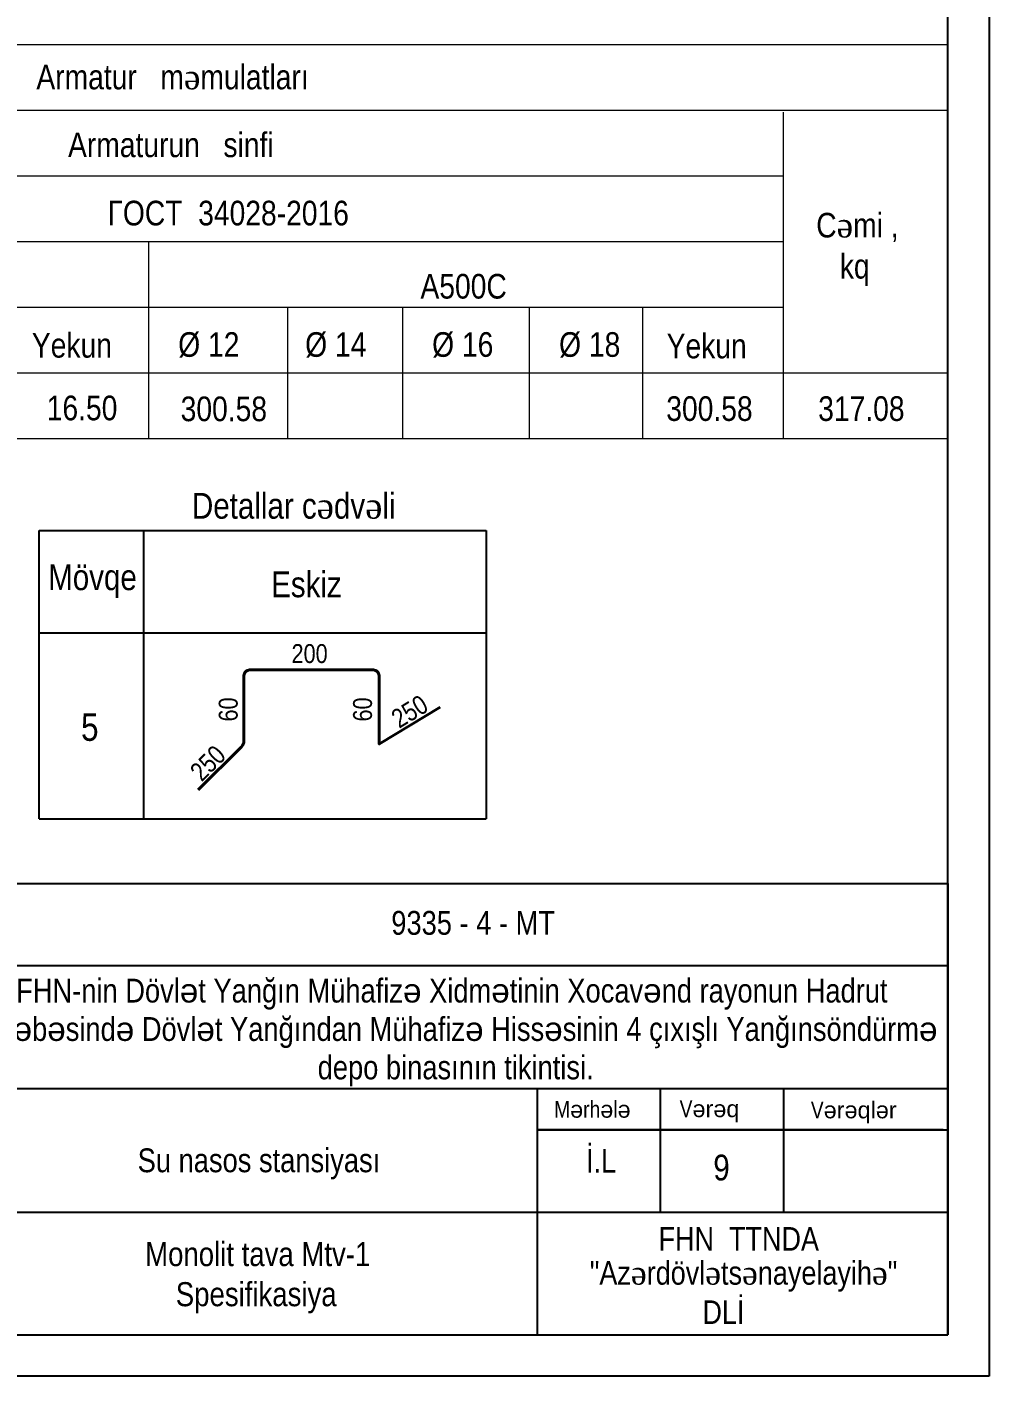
# Model space of a CAD drawing. Header units: millimetres. Extents: x 1321639 to 1366864, y -922319 to -736703.
# Drawn here: x 1355669 to 1366864, y -860063 to -844359 of the extents above; entities that cross this region are included whole.
import ezdxf

# ---------------------------------------------------------------- set-up
doc = ezdxf.new("R2010")
doc.units = ezdxf.units.MM
for name, color, linetype, lineweight in [('0_Ном._пера__7', 7, 'Continuous', 60), ('cedvel  0.09', 7, 'Continuous', 13), ('olchu', 253, 'Continuous', 9), ('razmer   0.09', 140, 'Continuous', 9), ('rigel A1', 255, 'Continuous', 40), ('ИЧ  РАЗМЕР  0.09', 143, 'Continuous', 9), ('перегородка_Ном._пера__1', 7, 'Continuous', 15), ('размер  0.09', 141, 'Continuous', 9)]:
    doc.layers.add(name, color=color, linetype=linetype, lineweight=lineweight)
doc.styles.add('style6', font='ARIALN.TTF', dxfattribs={"height": 300})

# ---------------------------------------------------------------- blocks, each defined once
blk = doc.blocks.new('dfvdvbvrtb')
at = {"lineweight": 25}
for p, q in [((1523117, -118590), (1523117, -146990)), ((1523117, -146990), (1482917, -146990))]:
    blk.add_line(p, q, dxfattribs=at)
at = {"lineweight": 25, "ltscale": 15}
for p, q in [((1522617, -146490), (1522617, -119090)), ((1504117, -140991), (1522617, -140991)), ((1522617, -140991), (1522617, -146490)), ((1510617, -141988), (1522618, -141988)), ((1517617, -146490), (1517617, -143483)), ((1510617, -143488), (1522616, -143488)), ((1519112, -143494), (1519112, -144994)), ((1520616, -143490), (1520616, -144989)), ((1522557, -143992), (1517617, -143992)), ((1517617, -143992), (1522617, -143992)), ((1510622, -144993), (1522611, -144993)), ((1484917, -146490), (1522617, -146490))]:
    blk.add_line(p, q, dxfattribs=at)
at = {"lineweight": 5, "ltscale": 15}
blk.add_line((1522617, -140991), (1522617, -140991), dxfattribs=at)
at = {"lineweight": 25, "attachment_point": 1, "style": 'style6'}
for s, insert, char_height, width in [('M{\\fArial|b0|i0|c0|p34;ə}rh{\\fArial|b0|i0|c0|p34;ə}l{\\fArial|b0|i0|c0|p34;ə}', (1517820, -143639), 204.44, 6178.53), ('V{\\fArial|b0|i0|c0|p34;ə\\fArial|b0|i0|c238|p34;r\\fArial|b0|i0|c0|p34;ə\\fArial|b0|i0|c238|p34;q}', (1519349, -143632), 204.44, 6178.53), ('V{\\fArial|b0|i0|c0|p34;ə\\fArial|b0|i0|c238|p34;r\\fArial|b0|i0|c0|p34;ə\\fArial|b0|i0|c238|p34;ql\\fArial|b0|i0|c0|p34;ə\\fArial|b0|i0|c238|p34;r}', (1520947, -143646), 204.444, 6178.53), ('{\\fArial Narrow|b0|i0|c238|p34;İ}.L{\\fArial Narrow|b0|i0|c186|p34;      }', (1518209, -144224), 287.12, 10102.07)]:
    blk.add_mtext(s, dxfattribs=dict(at, insert=insert, char_height=char_height, width=width))
at = {"insert": (1512748, -144217), "char_height": 290, "attachment_point": 1, "style": 'style6'}
blk.add_mtext_dynamic_manual_height_columns('{\\fArial Narrow|b0|i0|c238|p34;S}u {\\fArial Narrow|b0|i0|c238|p34;nasos stansiyası}', width=9292.34, gutter_width=0.957, heights=[0], dxfattribs=at)
at = {"ltscale": 15, "insert": (1518726, -145176), "char_height": 287.12, "attachment_point": 1, "style": 'style6'}
blk.add_mtext('  {\\fArial Narrow|b0|i0|c238|p34;  FHN  TTNDA}', dxfattribs=at)
at = {"lineweight": 25, "ltscale": 15, "insert": (1518255, -145590), "char_height": 287.122, "width": 8667.52, "attachment_point": 1, "style": 'style6'}
blk.add_mtext('"Az{\\fTimes New Roman|b0|i0|c238|p18;ə}rdövl{\\fTimes New Roman|b0|i0|c238|p18;ə}ts{\\fTimes New Roman|b0|i0|c238|p18;ə}nayelayih{\\fTimes New Roman|b0|i0|c238|p18;ə}"\\P               DL{\\fArial Narrow|b0|i0|c238|p34;İ}', dxfattribs=at)
at = {"layer": '0_Ном._пера__7', "linetype": 'Continuous', "insert": (1516575, -142806), "char_height": 290, "width": 13566.31, "attachment_point": 5, "line_spacing_factor": 0.967685, "style": 'style6'}
blk.add_mtext('{\\fArial Narrow|b0|i0|c238|p34;FHN-nin Dövl\\fArial|b0|i0|c238|p38;ə\\fArial Narrow|b0|i0|c238|p34;t Yanğın Mühafiz\\fArial|b0|i0|c238|p38;ə\\fArial Narrow|b0|i0|c238|p34; Xidm\\fArial|b0|i0|c238|p38;ə\\fArial Narrow|b0|i0|c238|p34;tinin} {\\fArial Narrow|b0|i0|c238|p34;Xocav\\fArial|b0|i0|c238|p38;ə\\fArial Narrow|b0|i0|c238|p34;nd rayonun Hadrut\\Pq\\fArial|b0|i0|c238|p38;ə\\fArial Narrow|b0|i0|c238|p34;s\\fArial|b0|i0|c238|p38;ə\\fArial Narrow|b0|i0|c238|p34;b\\fArial|b0|i0|c238|p38;ə\\fArial Narrow|b0|i0|c238|p34;sind\\fArial|b0|i0|c238|p38;ə\\fArial Narrow|b0|i0|c238|p34; Dövl\\fArial|b0|i0|c238|p38;ə\\fArial Narrow|b0|i0|c238|p34;t Yanğından Mühafiz\\fArial|b0|i0|c238|p38;ə\\fArial Narrow|b0|i0|c238|p34; Hiss\\fArial|b0|i0|c238|p38;ə\\fArial Narrow|b0|i0|c238|p34;sinin 4 çıxışlı Yanğınsöndürm\\fArial|b0|i0|c238|p38;ə\\fArial Narrow|b0|i0|c238|p34;\\P depo binasının} {\\fArial Narrow|b0|i0|c238|p34;tikintisi}.', dxfattribs=at)
at = {"layer": 'перегородка_Ном._пера__1', "linetype": 'Continuous', "insert": (1515837, -141324), "char_height": 290, "attachment_point": 1, "style": 'style6'}
blk.add_mtext('{\\fArial Narrow|b0|i0|c238|p34;9335} -{\\fArial Narrow|b0|i0|c238|p34; 4 }- {\\fArial Narrow|b0|i0|c238|p34;MT}', dxfattribs=at)

msp = doc.modelspace()

# ---------------------------------------------------------------- linework, layer by layer
at = {"color": 7, "lineweight": 25}
for p, q in [((1355810.796, -850220.5), (1361010.386, -850220.5)), ((1355810.796, -853578.073), (1355810.796, -850220.5)), ((1357027.016, -853578.073), (1357027.016, -850220.5)), ((1361010.386, -850220.5), (1361010.386, -853578.073)), ((1355810.796, -851413.487), (1361010.386, -851413.487)), ((1355810.796, -853578.073), (1361010.386, -853578.073))]:
    msp.add_line(p, q, dxfattribs=at)
at = {"layer": 'cedvel  0.09', "lineweight": 20}
for p, q in [((1348710.149, -844564.723), (1366386.229, -844564.723)), ((1352649.851, -845328.723), (1366386.229, -845328.723)), ((1364468.956, -845352.663), (1364468.956, -849148.723)), ((1352649.851, -846092.723), (1364468.956, -846092.723)), ((1352649.851, -846856.723), (1364468.956, -846856.723)), ((1357082.015, -846856.723), (1357082.015, -849148.723)), ((1352649.851, -847620.723), (1364468.956, -847620.723)), ((1358699.399, -847620.723), (1358699.399, -849148.723)), ((1360036.791, -847620.723), (1360036.791, -849148.723)), ((1361514.179, -847620.723), (1361514.179, -849148.723)), ((1362833.225, -847620.723), (1362833.225, -849148.723)), ((1348710.149, -848384.723), (1366386.229, -848384.723)), ((1348710.149, -849148.723), (1366386.229, -849148.723))]:
    msp.add_line(p, q, dxfattribs=at)
at = {"layer": 'rigel A1', "color": 0}
msp.add_lwpolyline([(1357661.333, -853241.428), (1358164.668, -852738.094, 0.198912367), (1358193.348, -852668.854), (1358193.348, -851909.269, -0.414213562), (1358258.628, -851843.989), (1359700.212, -851843.989, -0.414213562), (1359765.492, -851909.269), (1359765.492, -852701.533, 0.668178638), (1359771.064, -852703.841), (1360477.18, -852279.037)], format="xyb", dxfattribs=at)

# ---------------------------------------------------------------- block references
at = {"xscale": 0.9554694104179444, "yscale": 0.9554694104179444, "zscale": 0.9554694104179444}
msp.add_blockref('dfvdvbvrtb', (-88427.806, -719618.815), dxfattribs=at)

# ---------------------------------------------------------------- texts
at = {"color": 0, "lineweight": 0, "insert": (1357588.647, -849783.107, -52.59), "char_height": 300, "width": 16391.5823, "attachment_point": 1, "style": 'style6'}
msp.add_mtext('{\\fArial Narrow|b0|i0|c238|p34;Detallar c\\fTimes New Roman|b0|i0|c238|p18;ə\\fArial Narrow|b0|i0|c238|p34;dv\\fTimes New Roman|b0|i0|c238|p18;ə\\fArial Narrow|b0|i0|c238|p34;li}', dxfattribs=at)
at = {"color": 0, "lineweight": 0, "insert": (1356431.077, -850810.185, -52.59), "char_height": 300, "attachment_point": 5, "style": 'style6'}
msp.add_mtext('{\\fArial Narrow|b0|i0|c238|p34;Mövqe}', dxfattribs=at)
at = {"color": 7, "style": 'style6'}
for s, insert, char_height, width, attachment_point in [('         Eskiz', (1359331.181, -850697.316), 300, 5710.48027, 3), ('{\\fArial Narrow|b0|i0|c186|p34;    }200', (1358467.042, -851543.382), 220, 2855.24014, 1), ('{\\fArial Narrow|b0|i0|c186|p34;    \\fArial Narrow|b0|i0|c204|p34;\\H1.28x;5}', (1355979.383, -852349.116), 250, 2855.24014, 1)]:
    msp.add_mtext(s, dxfattribs=dict(at, insert=insert, char_height=char_height, width=width, attachment_point=attachment_point))
at = {"color": 7, "char_height": 220, "width": 2855.24014, "attachment_point": 1, "rotation": 90, "style": 'style6'}
for s, insert in [('\\pxql;{\\fArial Narrow|b0|i0|c186|p34;    \\fArial Narrow|b0|i0|c238|p34;60}', (1357900.305, -852724.353)), ('{\\fArial Narrow|b0|i0|c186|p34;    \\fArial Narrow|b0|i0|c238|p34;60}', (1359463.383, -852724.353))]:
    msp.add_mtext(s, dxfattribs=dict(at, insert=insert))
at = {"insert": (1363655.703, -857486.464), "char_height": 300, "attachment_point": 1, "style": 'style6'}
msp.add_mtext_dynamic_manual_height_columns('9', width=743.87098, gutter_width=12.5, heights=[0], dxfattribs=at)
at = {"lineweight": 15, "insert": (1357043.61, -858503.889), "char_height": 280, "width": 13362.19242, "attachment_point": 1, "style": 'style6'}
msp.add_mtext('{\\fArial Narrow|b0|i0|c238|p34;Monolit }tava Mtv-1\\P{\\fArial Narrow|b0|i0|c238|p34;    }Spesifikasiya', dxfattribs=at)
at = {"layer": 'olchu', "color": 0, "char_height": 220, "attachment_point": 5, "style": 'style6'}
for insert, rotation in [((1360122.314, -852327.266), 31.5546123), ((1357774.357, -852929.375), 45)]:
    msp.add_mtext('{\\fArial Narrow|b0|i0|c238|p34;25}0', dxfattribs=dict(at, insert=insert, rotation=rotation))
at = {"layer": 'razmer   0.09', "lineweight": 20, "attachment_point": 1, "style": 'style6'}
for s, insert, char_height in [('{\\fArial Narrow|b0|i0|c238|p34;\\C0;Armatur\\fArial Narrow|b0|i0|c204|p34;   \\fArial Narrow|b0|i0|c238|p34;m\\fTimes New Roman|b0|i0|c238|p18;ə\\fArial Narrow|b0|i0|c238|p34;mulatları}', (1355778.147, -844797.924), 286.871484), ('{\\fArial Narrow|b0|i0|c238|p34;\\C0;Armaturun\\fArial Narrow|b0|i0|c204|p34;   \\fArial Narrow|b0|i0|c238|p34;sinfi}', (1356146.6, -845587.594), 286.871484), ('{\\C0;C\\fTimes New Roman|b0|i0|c238|p18;ə\\fArial Narrow|b0|i0|c204|p34;mi ,\\P\\fArial Narrow|b0|i0|c238|p34;   kq}', (1364853.317, -846522.865), 286.87148), ('{\\fArial Narrow|b0|i0|c238|p34;\\C0;16.50}', (1355898.531, -848650.703), 286.87148), ('{\\fArial Narrow|b0|i0|c238|p34;\\C0;300.58}', (1363108.298, -848658.174), 286.87148), ('{\\fArial Narrow|b0|i0|c238|p34;\\C0;317.08}', (1364876.088, -848658.174), 286.87148)]:
    msp.add_mtext(s, dxfattribs=dict(at, insert=insert, char_height=char_height))
at = {"layer": 'razmer   0.09', "color": 1, "lineweight": 20, "insert": (1360383.343, -847912.086), "char_height": 286.87148, "attachment_point": 1, "style": 'style6'}
msp.add_mtext('{\\C0;Ø 1\\fArial Narrow|b0|i0|c238|p34;6}', dxfattribs=at)
at = {"layer": 'razmer   0.09', "lineweight": 20, "insert": (1357456.919, -848661.22), "char_height": 286.87148, "width": 1397.3102, "attachment_point": 1, "style": 'style6'}
msp.add_mtext('\\pxt3;{\\fArial Narrow|b0|i0|c238|p34;\\C0;300.58}', dxfattribs=at)
at = {"layer": 'ИЧ  РАЗМЕР  0.09', "lineweight": 20, "attachment_point": 1, "style": 'style6'}
for s, insert, char_height in [('{\\C0;A500C}', (1360247.784, -847233.882), 286.87148), ('{\\fArial Narrow|b0|i0|c238|p34;\\C0;Yekun}', (1355725.517, -847921.197), 286.87148), ('{\\C0;Ø 1\\fArial Narrow|b0|i0|c238|p34;2}', (1357428.566, -847912.086), 286.87148), ('{\\C0;Ø 14}', (1358905.955, -847912.086), 286.8715), ('{\\C0;Ø 1\\fArial Narrow|b0|i0|c238|p34;8}', (1361860.731, -847912.086), 286.87148), ('{\\fArial Narrow|b0|i0|c238|p34;\\C0;Yekun}', (1363112.457, -847929.35), 286.87148)]:
    msp.add_mtext(s, dxfattribs=dict(at, insert=insert, char_height=char_height))
at = {"layer": 'размер  0.09', "lineweight": 20, "insert": (1356609.061, -846382.07), "char_height": 286.871484, "attachment_point": 1, "style": 'style6'}
msp.add_mtext('{\\C0;ГОСТ  \\fArial Narrow|b0|i0|c238|p34;34028\\fArial Narrow|b0|i0|c204|p34;-20\\fArial Narrow|b0|i0|c238|p34;1\\fArial Narrow|b0|i0|c204|p34;6}', dxfattribs=at)

doc.saveas('drawing.dxf')
